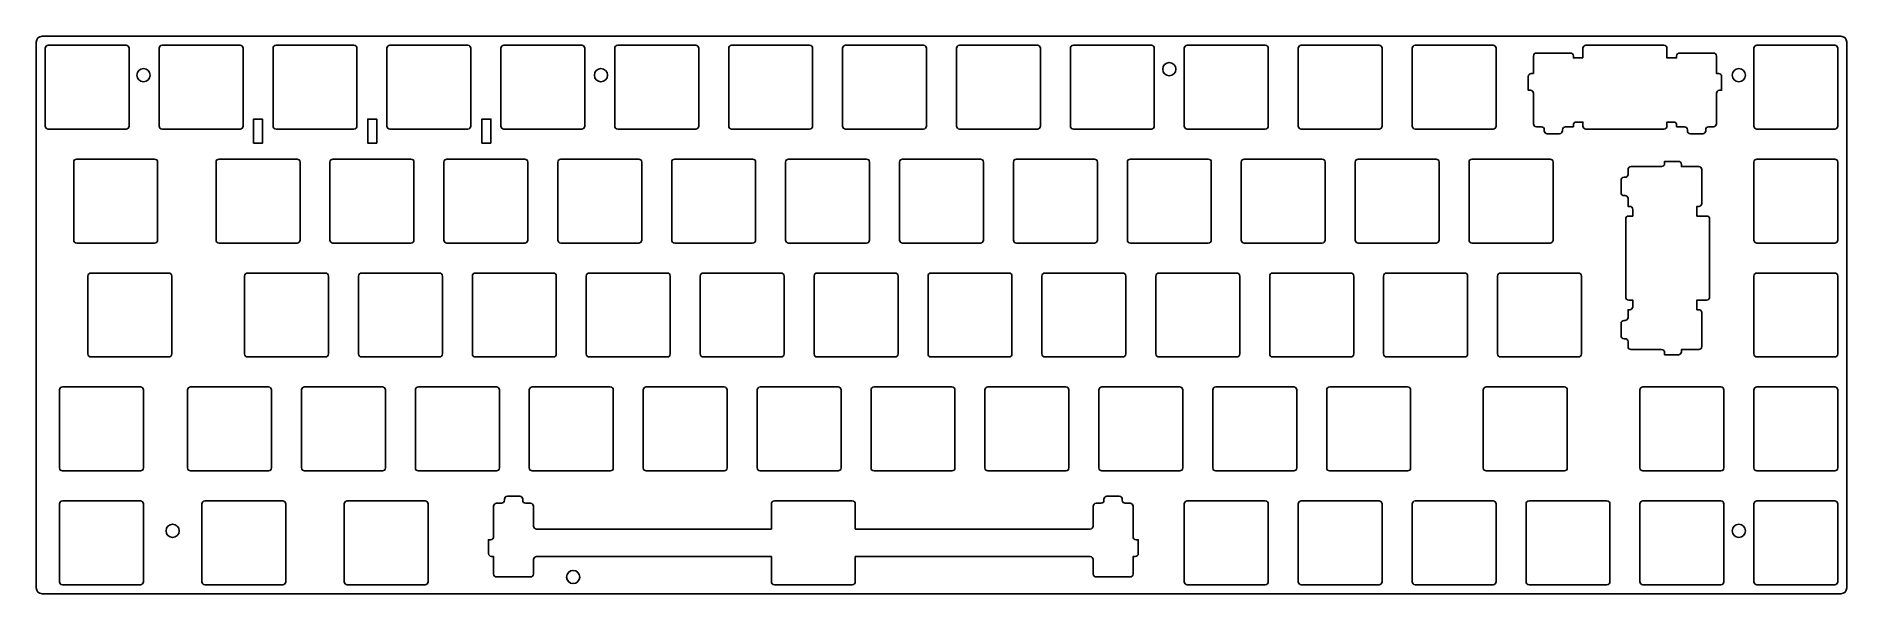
# Model space of a CAD drawing. Header units: millimetres. Extents: x 1 to 303, y -94 to -1.
import ezdxf

# ---------------------------------------------------------------- set-up
doc = ezdxf.new("R2010")
doc.units = ezdxf.units.MM
doc.layers.get('0').update_dxf_attribs({"linetype": 'CONTINUOUS'})

msp = doc.modelspace()

# ---------------------------------------------------------------- linework, layer by layer
for points in [[(303, -2), (303, -93, -0.41421356), (302, -94), (2, -94, -0.41421356), (1, -93), (1, -2, -0.41421356), (2, -1), (302, -1, -0.41421356)], [(16, -2.5, -0.41421356), (16.5, -3), (16.5, -16, -0.41421356), (16, -16.5), (3, -16.5, -0.41421356), (2.5, -16), (2.5, -3, -0.41421356), (3, -2.5)], [(22, -16.5, -0.41421356), (21.5, -16), (21.5, -3, -0.41421356), (22, -2.5), (35, -2.5, -0.41421356), (35.5, -3), (35.5, -16, -0.41421356), (35, -16.5)], [(54.5, -16, -0.41421356), (54, -16.5), (41, -16.5, -0.41421356), (40.5, -16), (40.5, -3, -0.41421356), (41, -2.5), (54, -2.5, -0.41421356), (54.5, -3)], [(73.5, -16), (73.5, -3, 0.41421356), (73, -2.5), (60, -2.5, 0.41421356), (59.5, -3), (59.5, -16, 0.41421356), (60, -16.5), (73, -16.5, 0.41421356)], [(78.5, -3, -0.41421356), (79, -2.5), (92, -2.5, -0.41421356), (92.5, -3), (92.5, -16, -0.41421356), (92, -16.5), (79, -16.5, -0.41421356), (78.5, -16)], [(111, -16.5), (98, -16.5, -0.41421356), (97.5, -16), (97.5, -3, -0.41421356), (98, -2.5), (111, -2.5, -0.41421356), (111.5, -3), (111.5, -16, -0.41421356)], [(130, -2.5), (117, -2.5, 0.41421356), (116.5, -3), (116.5, -16, 0.41421356), (117, -16.5), (130, -16.5, 0.41421356), (130.5, -16), (130.5, -3, 0.41421356)], [(149.5, -16), (149.5, -3, 0.41421356), (149, -2.5), (136, -2.5, 0.41421356), (135.5, -3), (135.5, -16, 0.41421356), (136, -16.5), (149, -16.5, 0.41421356)], [(154.5, -3, -0.41421356), (155, -2.5), (168, -2.5, -0.41421356), (168.5, -3), (168.5, -16, -0.41421356), (168, -16.5), (155, -16.5, -0.41421356), (154.5, -16)], [(187, -2.5, -0.41421356), (187.5, -3), (187.5, -16, -0.41421356), (187, -16.5), (174, -16.5, -0.41421356), (173.5, -16), (173.5, -3, -0.41421356), (174, -2.5)], [(206.5, -16), (206.5, -3, 0.41421356), (206, -2.5), (193, -2.5, 0.41421356), (192.5, -3), (192.5, -16, 0.41421356), (193, -16.5), (206, -16.5, 0.41421356)], [(225.5, -16), (225.5, -3, 0.41421356), (225, -2.5), (212, -2.5, 0.41421356), (211.5, -3), (211.5, -16, 0.41421356), (212, -16.5), (225, -16.5, 0.41421356)], [(244, -16.5), (231, -16.5, -0.41421356), (230.5, -16), (230.5, -3, -0.41421356), (231, -2.5), (244, -2.5, -0.41421356), (244.5, -3), (244.5, -16, -0.41421356)], [(259, -4.6232), (259, -3, -0.41421356), (259.5, -2.5), (272.5, -2.5, -0.41421356), (273, -3), (273, -4.6232), (274.6106, -4.6232), (274.6106, -4.3104, -0.41421356), (275.1106, -3.8104), (280.7654, -3.8104, -0.41421356), (281.2654, -4.3104), (281.2654, -7.214), (281.629, -7.214, -0.41421356), (282.129, -7.714), (282.129, -10.008), (281.7654, -10.008, 0.41421356), (281.2654, -10.508), (281.2654, -15.604, -0.41421356), (280.7654, -16.104), (279.962, -16.104, 0.41421356), (279.462, -16.604), (279.462, -16.7724, -0.41421356), (278.962, -17.2724), (276.914, -17.2724, -0.41421356), (276.414, -16.7724), (276.414, -16.604, 0.41421356), (275.914, -16.104), (274.6106, -16.104), (274.6106, -15.8166, 0.41421356), (274.1106, -15.3166), (273, -15.3166), (273, -16, -0.41421356), (272.5, -16.5), (259.5, -16.5, -0.41421356), (259, -16), (259, -15.3166), (257.8894, -15.3166, 0.41421356), (257.3894, -15.8166), (257.3894, -16.104), (256.086, -16.104, 0.41421356), (255.586, -16.604), (255.586, -16.7724, -0.41421356), (255.086, -17.2724), (253.038, -17.2724, -0.41421356), (252.538, -16.7724), (252.538, -16.604, 0.41421356), (252.038, -16.104), (251.2346, -16.104, -0.41421356), (250.7346, -15.604), (250.7346, -10.508, 0.41421356), (250.2346, -10.008), (249.871, -10.008), (249.871, -7.714, -0.41421356), (250.371, -7.214), (250.7346, -7.214), (250.7346, -4.3104, -0.41421356), (251.2346, -3.8104), (256.8894, -3.8104, -0.41421356), (257.3894, -4.3104), (257.3894, -4.6232)], [(287.5, -3, -0.41421356), (288, -2.5), (301, -2.5, -0.41421356), (301.5, -3), (301.5, -16, -0.41421356), (301, -16.5), (288, -16.5, -0.41421356), (287.5, -16)], [(20.75, -21.5), (7.75, -21.5, 0.41421356), (7.25, -22), (7.25, -35, 0.41421356), (7.75, -35.5), (20.75, -35.5, 0.41421356), (21.25, -35), (21.25, -22, 0.41421356)], [(44.5, -35.5), (31.5, -35.5, -0.41421356), (31, -35), (31, -22, -0.41421356), (31.5, -21.5), (44.5, -21.5, -0.41421356), (45, -22), (45, -35, -0.41421356)], [(63.5, -21.5), (50.5, -21.5, 0.41421356), (50, -22), (50, -35, 0.41421356), (50.5, -35.5), (63.5, -35.5, 0.41421356), (64, -35), (64, -22, 0.41421356)], [(69, -35), (69, -22, -0.41421356), (69.5, -21.5), (82.5, -21.5, -0.41421356), (83, -22), (83, -35, -0.41421356), (82.5, -35.5), (69.5, -35.5, -0.41421356)], [(101.5, -35.5), (88.5, -35.5, -0.41421356), (88, -35), (88, -22, -0.41421356), (88.5, -21.5), (101.5, -21.5, -0.41421356), (102, -22), (102, -35, -0.41421356)], [(120.5, -35.5), (107.5, -35.5, -0.41421356), (107, -35), (107, -22, -0.41421356), (107.5, -21.5), (120.5, -21.5, -0.41421356), (121, -22), (121, -35, -0.41421356)], [(139.5, -21.5, -0.41421356), (140, -22), (140, -35, -0.41421356), (139.5, -35.5), (126.5, -35.5, -0.41421356), (126, -35), (126, -22, -0.41421356), (126.5, -21.5)], [(145, -35), (145, -22, -0.41421356), (145.5, -21.5), (158.5, -21.5, -0.41421356), (159, -22), (159, -35, -0.41421356), (158.5, -35.5), (145.5, -35.5, -0.41421356)], [(164, -22, -0.41421356), (164.5, -21.5), (177.5, -21.5, -0.41421356), (178, -22), (178, -35, -0.41421356), (177.5, -35.5), (164.5, -35.5, -0.41421356), (164, -35)], [(196.5, -21.5, -0.41421356), (197, -22), (197, -35, -0.41421356), (196.5, -35.5), (183.5, -35.5, -0.41421356), (183, -35), (183, -22, -0.41421356), (183.5, -21.5)], [(215.5, -21.5), (202.5, -21.5, 0.41421356), (202, -22), (202, -35, 0.41421356), (202.5, -35.5), (215.5, -35.5, 0.41421356), (216, -35), (216, -22, 0.41421356)], [(234.5, -21.5, -0.41421356), (235, -22), (235, -35, -0.41421356), (234.5, -35.5), (221.5, -35.5, -0.41421356), (221, -35), (221, -22, -0.41421356), (221.5, -21.5)], [(253.5, -21.5, -0.41421356), (254, -22), (254, -35, -0.41421356), (253.5, -35.5), (240.5, -35.5, -0.41421356), (240, -35), (240, -22, -0.41421356), (240.5, -21.5)], [(278.0018, -31), (279.625, -31, -0.41421356), (280.125, -31.5), (280.125, -44.5, -0.41421356), (279.625, -45), (278.0018, -45), (278.0018, -46.6106), (278.3146, -46.6106, -0.41421356), (278.8146, -47.1106), (278.8146, -52.7654, -0.41421356), (278.3146, -53.2654), (275.411, -53.2654), (275.411, -53.629, -0.41421356), (274.911, -54.129), (272.617, -54.129), (272.617, -53.7654, 0.41421356), (272.117, -53.2654), (267.021, -53.2654, -0.41421356), (266.521, -52.7654), (266.521, -51.962, 0.41421356), (266.021, -51.462), (265.8526, -51.462, -0.41421356), (265.3526, -50.962), (265.3526, -48.914, -0.41421356), (265.8526, -48.414), (266.021, -48.414, 0.41421356), (266.521, -47.914), (266.521, -46.6106), (266.8084, -46.6106, 0.41421356), (267.3084, -46.1106), (267.3084, -45), (266.625, -45, -0.41421356), (266.125, -44.5), (266.125, -31.5, -0.41421356), (266.625, -31), (267.3084, -31), (267.3084, -29.8894, 0.41421356), (266.8084, -29.3894), (266.521, -29.3894), (266.521, -28.086, 0.41421356), (266.021, -27.586), (265.8526, -27.586, -0.41421356), (265.3526, -27.086), (265.3526, -25.038, -0.41421356), (265.8526, -24.538), (266.021, -24.538, 0.41421356), (266.521, -24.038), (266.521, -23.2346, -0.41421356), (267.021, -22.7346), (272.117, -22.7346, 0.41421356), (272.617, -22.2346), (272.617, -21.871), (274.911, -21.871, -0.41421356), (275.411, -22.371), (275.411, -22.7346), (278.3146, -22.7346, -0.41421356), (278.8146, -23.2346), (278.8146, -28.8894, -0.41421356), (278.3146, -29.3894), (278.0018, -29.3894)], [(301.5, -35), (301.5, -22, 0.41421356), (301, -21.5), (288, -21.5, 0.41421356), (287.5, -22), (287.5, -35, 0.41421356), (288, -35.5), (301, -35.5, 0.41421356)], [(9.625, -54), (9.625, -41, -0.41421356), (10.125, -40.5), (23.125, -40.5, -0.41421356), (23.625, -41), (23.625, -54, -0.41421356), (23.125, -54.5), (10.125, -54.5, -0.41421356)], [(49.25, -54.5), (36.25, -54.5, -0.41421356), (35.75, -54), (35.75, -41, -0.41421356), (36.25, -40.5), (49.25, -40.5, -0.41421356), (49.75, -41), (49.75, -54, -0.41421356)], [(68.25, -54.5), (55.25, -54.5, -0.41421356), (54.75, -54), (54.75, -41, -0.41421356), (55.25, -40.5), (68.25, -40.5, -0.41421356), (68.75, -41), (68.75, -54, -0.41421356)], [(87.25, -40.5), (74.25, -40.5, 0.41421356), (73.75, -41), (73.75, -54, 0.41421356), (74.25, -54.5), (87.25, -54.5, 0.41421356), (87.75, -54), (87.75, -41, 0.41421356)], [(106.75, -54), (106.75, -41, 0.41421356), (106.25, -40.5), (93.25, -40.5, 0.41421356), (92.75, -41), (92.75, -54, 0.41421356), (93.25, -54.5), (106.25, -54.5, 0.41421356)], [(125.25, -54.5), (112.25, -54.5, -0.41421356), (111.75, -54), (111.75, -41, -0.41421356), (112.25, -40.5), (125.25, -40.5, -0.41421356), (125.75, -41), (125.75, -54, -0.41421356)], [(144.75, -54, -0.41421356), (144.25, -54.5), (131.25, -54.5, -0.41421356), (130.75, -54), (130.75, -41, -0.41421356), (131.25, -40.5), (144.25, -40.5, -0.41421356), (144.75, -41)], [(163.25, -54.5), (150.25, -54.5, -0.41421356), (149.75, -54), (149.75, -41, -0.41421356), (150.25, -40.5), (163.25, -40.5, -0.41421356), (163.75, -41), (163.75, -54, -0.41421356)], [(182.75, -54), (182.75, -41, 0.41421356), (182.25, -40.5), (169.25, -40.5, 0.41421356), (168.75, -41), (168.75, -54, 0.41421356), (169.25, -54.5), (182.25, -54.5, 0.41421356)], [(201.75, -54, -0.41421356), (201.25, -54.5), (188.25, -54.5, -0.41421356), (187.75, -54), (187.75, -41, -0.41421356), (188.25, -40.5), (201.25, -40.5, -0.41421356), (201.75, -41)], [(220.25, -40.5, -0.41421356), (220.75, -41), (220.75, -54, -0.41421356), (220.25, -54.5), (207.25, -54.5, -0.41421356), (206.75, -54), (206.75, -41, -0.41421356), (207.25, -40.5)], [(239.25, -40.5), (226.25, -40.5, 0.41421356), (225.75, -41), (225.75, -54, 0.41421356), (226.25, -54.5), (239.25, -54.5, 0.41421356), (239.75, -54), (239.75, -41, 0.41421356)], [(245.25, -54.5, -0.41421356), (244.75, -54), (244.75, -41, -0.41421356), (245.25, -40.5), (258.25, -40.5, -0.41421356), (258.75, -41), (258.75, -54, -0.41421356), (258.25, -54.5)], [(301, -40.5), (288, -40.5, 0.41421356), (287.5, -41), (287.5, -54, 0.41421356), (288, -54.5), (301, -54.5, 0.41421356), (301.5, -54), (301.5, -41, 0.41421356)], [(4.875, -73), (4.875, -60, -0.41421356), (5.375, -59.5), (18.375, -59.5, -0.41421356), (18.875, -60), (18.875, -73, -0.41421356), (18.375, -73.5), (5.375, -73.5, -0.41421356)], [(26.75, -73.5, -0.41421356), (26.25, -73), (26.25, -60, -0.41421356), (26.75, -59.5), (39.75, -59.5, -0.41421356), (40.25, -60), (40.25, -73, -0.41421356), (39.75, -73.5)], [(59.25, -73), (59.25, -60, 0.41421356), (58.75, -59.5), (45.75, -59.5, 0.41421356), (45.25, -60), (45.25, -73, 0.41421356), (45.75, -73.5), (58.75, -73.5, 0.41421356)], [(77.75, -73.5), (64.75, -73.5, -0.41421356), (64.25, -73), (64.25, -60, -0.41421356), (64.75, -59.5), (77.75, -59.5, -0.41421356), (78.25, -60), (78.25, -73, -0.41421356)], [(97.25, -73, -0.41421356), (96.75, -73.5), (83.75, -73.5, -0.41421356), (83.25, -73), (83.25, -60, -0.41421356), (83.75, -59.5), (96.75, -59.5, -0.41421356), (97.25, -60)], [(115.75, -59.5), (102.75, -59.5, 0.41421356), (102.25, -60), (102.25, -73, 0.41421356), (102.75, -73.5), (115.75, -73.5, 0.41421356), (116.25, -73), (116.25, -60, 0.41421356)], [(135.25, -73, -0.41421356), (134.75, -73.5), (121.75, -73.5, -0.41421356), (121.25, -73), (121.25, -60, -0.41421356), (121.75, -59.5), (134.75, -59.5, -0.41421356), (135.25, -60)], [(140.75, -73.5, -0.41421356), (140.25, -73), (140.25, -60, -0.41421356), (140.75, -59.5), (153.75, -59.5, -0.41421356), (154.25, -60), (154.25, -73, -0.41421356), (153.75, -73.5)], [(159.25, -60, -0.41421356), (159.75, -59.5), (172.75, -59.5, -0.41421356), (173.25, -60), (173.25, -73, -0.41421356), (172.75, -73.5), (159.75, -73.5, -0.41421356), (159.25, -73)], [(191.75, -59.5), (178.75, -59.5, 0.41421356), (178.25, -60), (178.25, -73, 0.41421356), (178.75, -73.5), (191.75, -73.5, 0.41421356), (192.25, -73), (192.25, -60, 0.41421356)], [(211.25, -73, -0.41421356), (210.75, -73.5), (197.75, -73.5, -0.41421356), (197.25, -73), (197.25, -60, -0.41421356), (197.75, -59.5), (210.75, -59.5, -0.41421356), (211.25, -60)], [(216.25, -73), (216.25, -60, -0.41421356), (216.75, -59.5), (229.75, -59.5, -0.41421356), (230.25, -60), (230.25, -73, -0.41421356), (229.75, -73.5), (216.75, -73.5, -0.41421356)], [(242.875, -73.5, -0.41421356), (242.375, -73), (242.375, -60, -0.41421356), (242.875, -59.5), (255.875, -59.5, -0.41421356), (256.375, -60), (256.375, -73, -0.41421356), (255.875, -73.5)], [(282, -73.5), (269, -73.5, -0.41421356), (268.5, -73), (268.5, -60, -0.41421356), (269, -59.5), (282, -59.5, -0.41421356), (282.5, -60), (282.5, -73, -0.41421356)], [(301, -59.5), (288, -59.5, 0.41421356), (287.5, -60), (287.5, -73, 0.41421356), (288, -73.5), (301, -73.5, 0.41421356), (301.5, -73), (301.5, -60, 0.41421356)], [(4.875, -79, -0.41421356), (5.375, -78.5), (18.375, -78.5, -0.41421356), (18.875, -79), (18.875, -92, -0.41421356), (18.375, -92.5), (5.375, -92.5, -0.41421356), (4.875, -92)], [(42.625, -92), (42.625, -79, 0.41421356), (42.125, -78.5), (29.125, -78.5, 0.41421356), (28.625, -79), (28.625, -92, 0.41421356), (29.125, -92.5), (42.125, -92.5, 0.41421356)], [(65.875, -78.5), (52.875, -78.5, 0.41421356), (52.375, -79), (52.375, -92, 0.41421356), (52.875, -92.5), (65.875, -92.5, 0.41421356), (66.375, -92), (66.375, -79, 0.41421356)], [(124.125, -78.5, 0.41421356), (123.625, -79), (123.625, -83.2), (84.4524, -83.2, -0.41421356), (83.9524, -82.7), (83.9524, -79.396, 0.41421356), (83.4524, -78.896), (82.649, -78.896, -0.41421356), (82.149, -78.396), (82.149, -78.2276, 0.41421356), (81.649, -77.7276), (79.601, -77.7276, 0.41421356), (79.101, -78.2276), (79.101, -78.396, -0.41421356), (78.601, -78.896), (77.7976, -78.896, 0.41421356), (77.2976, -79.396), (77.2976, -84.492, -0.41421356), (76.7976, -84.992), (76.434, -84.992), (76.434, -87.286, 0.41421356), (76.934, -87.786), (77.2976, -87.786), (77.2976, -90.6896, 0.41421356), (77.7976, -91.1896), (83.4524, -91.1896, 0.41421356), (83.9524, -90.6896), (83.9524, -88.3, -0.41421356), (84.4524, -87.8), (123.625, -87.8), (123.625, -92, 0.41421356), (124.125, -92.5), (137.125, -92.5, 0.41421356), (137.625, -92), (137.625, -87.8), (176.7976, -87.8, -0.41421356), (177.2976, -88.3), (177.2976, -90.6896, 0.41421356), (177.7976, -91.1896), (183.4524, -91.1896, 0.41421356), (183.9524, -90.6896), (183.9524, -87.786), (184.316, -87.786, 0.41421356), (184.816, -87.286), (184.816, -84.992), (184.4524, -84.992, -0.41421356), (183.9524, -84.492), (183.9524, -79.396, 0.41421356), (183.4524, -78.896), (182.649, -78.896, -0.41421356), (182.149, -78.396), (182.149, -78.2276, 0.41421356), (181.649, -77.7276), (179.601, -77.7276, 0.41421356), (179.101, -78.2276), (179.101, -78.396, -0.41421356), (178.601, -78.896), (177.7976, -78.896, 0.41421356), (177.2976, -79.396), (177.2976, -82.7, -0.41421356), (176.7976, -83.2), (137.625, -83.2), (137.625, -79, 0.41421356), (137.125, -78.5)], [(193, -92.5, -0.41421356), (192.5, -92), (192.5, -79, -0.41421356), (193, -78.5), (206, -78.5, -0.41421356), (206.5, -79), (206.5, -92, -0.41421356), (206, -92.5)], [(225, -92.5), (212, -92.5, -0.41421356), (211.5, -92), (211.5, -79, -0.41421356), (212, -78.5), (225, -78.5, -0.41421356), (225.5, -79), (225.5, -92, -0.41421356)], [(231, -92.5, -0.41421356), (230.5, -92), (230.5, -79, -0.41421356), (231, -78.5), (244, -78.5, -0.41421356), (244.5, -79), (244.5, -92, -0.41421356), (244, -92.5)], [(250, -92.5, -0.41421356), (249.5, -92), (249.5, -79, -0.41421356), (250, -78.5), (263, -78.5, -0.41421356), (263.5, -79), (263.5, -92, -0.41421356), (263, -92.5)], [(268.5, -92), (268.5, -79, -0.41421356), (269, -78.5), (282, -78.5, -0.41421356), (282.5, -79), (282.5, -92, -0.41421356), (282, -92.5), (269, -92.5, -0.41421356)], [(301, -78.5, -0.41421356), (301.5, -79), (301.5, -92, -0.41421356), (301, -92.5), (288, -92.5, -0.41421356), (287.5, -92), (287.5, -79, -0.41421356), (288, -78.5)]]:
    msp.add_lwpolyline(points, format="xyb", close=True)
for points in [[(38.75, -14.825), (37.25, -14.825), (37.25, -18.8348), (38.75, -18.8348)], [(57.8, -18.8348), (57.8, -14.825), (56.3, -14.825), (56.3, -18.8348)], [(76.85, -18.8348), (76.85, -14.825), (75.35, -14.825), (75.35, -18.8348)]]:
    msp.add_lwpolyline(points, close=True)
for centre in [(190, -6.5), (18.9, -7.5), (95.2, -7.5), (285, -7.5), (23.75, -83.5), (285, -83.5), (90.5521, -91.2)]:
    msp.add_circle(centre, 1.1)

doc.saveas('drawing.dxf')
